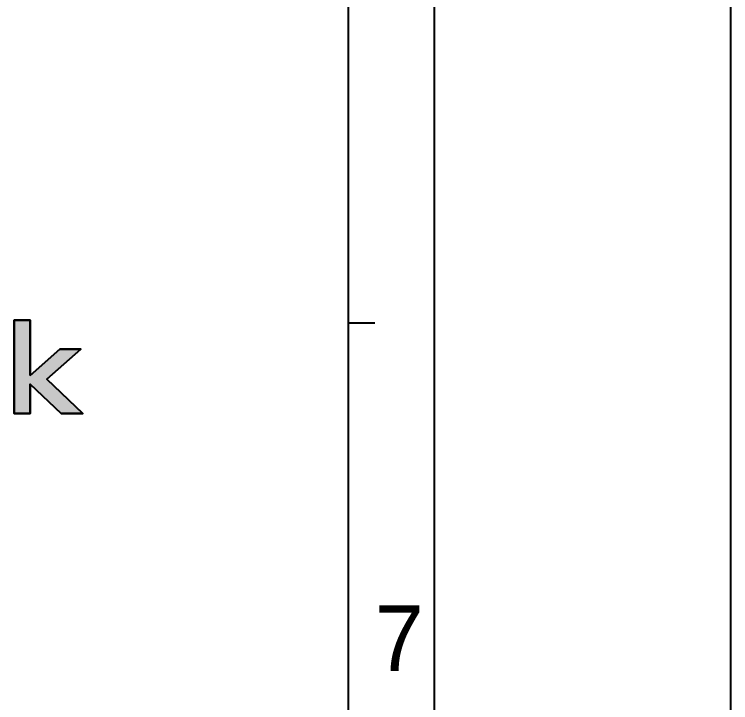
# Model space of a CAD drawing. Header units: millimetres. Extents: x 0 to 594, y 0 to 420.
# Drawn here: x 539.5 to 594, y 52.4 to 104.8 of the extents above; entities that cross this region are included whole.
import ezdxf

# ---------------------------------------------------------------- set-up
doc = ezdxf.new("R2010")
doc.units = ezdxf.units.MM
doc.header["$LTSCALE"] = 32.67
doc.layers.get('0').update_dxf_attribs({"linetype": 'CONTINUOUS'})
doc.styles.add('TEXTSTYLE_2', font='txt')

msp = doc.modelspace()

# ---------------------------------------------------------------- hatches: boundary and pattern name
at = {"linetype": 'CONTINUOUS'}
msp.add_hatch(color=7, dxfattribs=at).paths.add_polyline_path([(540.691, 77.314), (542.932, 79.303), (544.544, 79.303), (541.947, 77.024), (544.679, 74.417), (543.028, 74.417), (540.691, 76.638), (540.691, 74.417), (539.475, 74.417), (539.475, 81.524), (540.691, 81.524)])

# ---------------------------------------------------------------- linework, layer by layer
at = {"color": 7, "linetype": 'CONTINUOUS'}
for p, q in [((594, 0), (594, 420)), ((571.422, 405.309), (571.422, 20.309)), ((564.922, 28.309), (564.922, 397.309)), ((540.691, 81.524), (539.475, 81.524)), ((539.475, 81.524), (539.475, 74.417)), ((540.691, 77.314), (540.691, 81.524)), ((564.922, 81.309), (566.922, 81.309)), ((542.932, 79.303), (540.691, 77.314)), ((541.947, 77.024), (544.544, 79.303)), ((544.544, 79.303), (542.932, 79.303)), ((544.679, 74.417), (541.947, 77.024)), ((540.691, 76.638), (543.028, 74.417)), ((540.691, 74.417), (540.691, 76.638)), ((539.475, 74.417), (540.691, 74.417)), ((543.028, 74.417), (544.679, 74.417))]:
    msp.add_line(p, q, dxfattribs=at)
msp.add_lwpolyline([(540.691, 77.314), (542.932, 79.303), (544.544, 79.303), (541.947, 77.024), (544.679, 74.417), (543.028, 74.417), (540.691, 76.638), (540.691, 74.417), (539.475, 74.417), (539.475, 81.524), (540.691, 81.524), (540.691, 77.314)], dxfattribs=at)

# ---------------------------------------------------------------- texts
at = {"color": 7, "linetype": 'CONTINUOUS', "insert": (566.922, 59.809), "char_height": 5, "width": 5, "attachment_point": 1, "line_spacing_factor": 0.9, "style": 'TEXTSTYLE_2'}
msp.add_mtext('7', dxfattribs=at)

doc.saveas('drawing.dxf')
